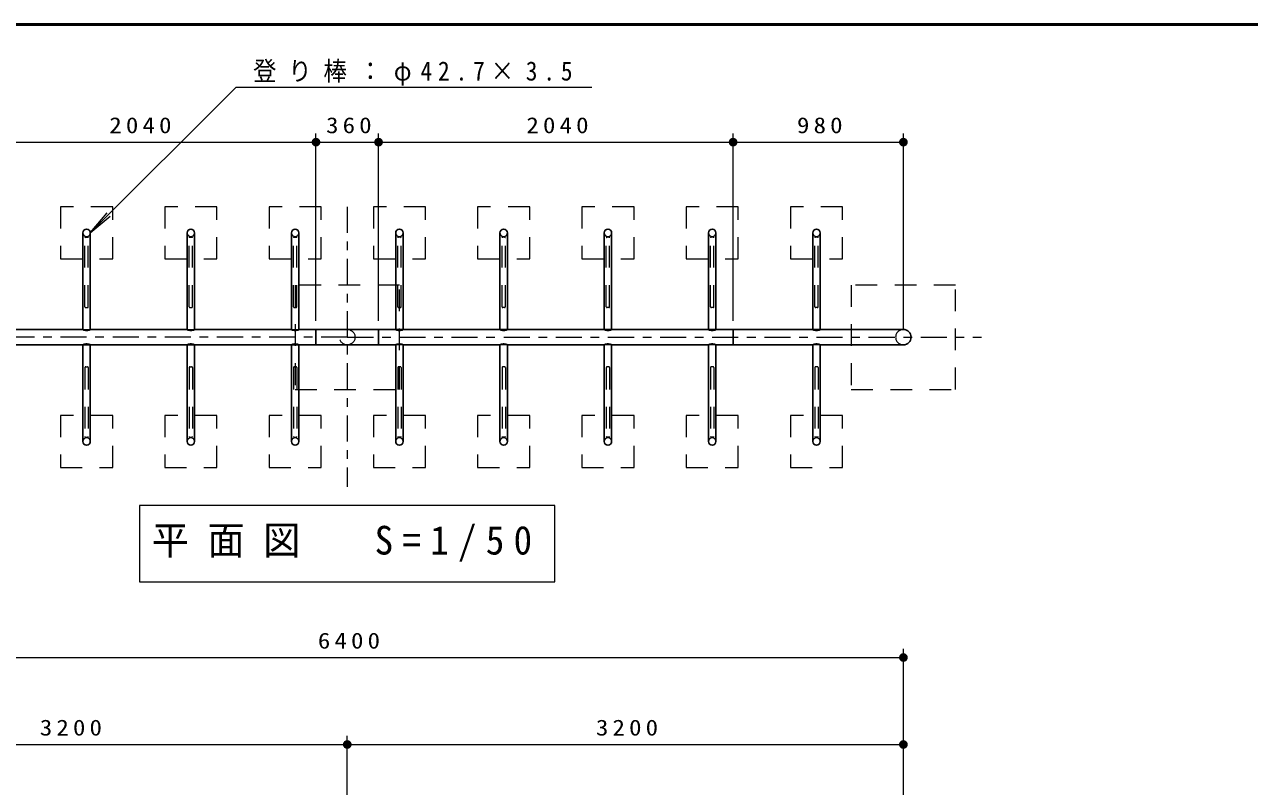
# Model space of a CAD drawing. Units: millimetres on the paper, scale 1:50. Extents: x -365 to 0, y 0 to 257.
# Drawn here: x -275 to -134, y 169.4 to 257 of the extents above; entities that cross this region are included whole.
import ezdxf

# ---------------------------------------------------------------- set-up
doc = ezdxf.new("R2010")
doc.units = ezdxf.units.MM
doc.linetypes.add('USER1', pattern=[4.5, 2.5, -2])
doc.linetypes.add('USER2', pattern=[6, 3, -1, 1, -1])
doc.layers.add('LY_3', color=7, linetype='Continuous', lineweight=13)
doc.layers.add('LY_4', color=7, linetype='Continuous', lineweight=13)
doc.styles.add('ＭＳ ゴシック', font='')
doc.styles.get('ＭＳ ゴシック').set_extended_font_data('MS Gothic')

# ---------------------------------------------------------------- blocks, each defined once
blk = doc.blocks.new('filled_dot')
at = {"color": 0, "linetype": 'Continuous', "lineweight": -2, "const_width": 1.25}
blk.add_lwpolyline([(-0.625, 0, 1), (0.625, 0, 1)], format="xyb", close=True, dxfattribs=at)

msp = doc.modelspace()

# ---------------------------------------------------------------- linework, layer by layer
at = {"layer": 'LY_3'}
for p, q in [((-250.614, 249.808), (-267.388, 233.043)), ((-250.614, 249.808), (-209.658, 249.808)), ((-241.415, 222.934), (-241.415, 244.47)), ((-241.415, 222.934), (-241.415, 244.47)), ((-234.215, 222.934), (-234.215, 244.47)), ((-234.215, 222.934), (-234.215, 244.47)), ((-193.415, 222.934), (-193.415, 244.47)), ((-173.815, 222.043), (-173.815, 244.47)), ((-282.215, 243.47), (-241.415, 243.47)), ((-241.415, 243.47), (-234.215, 243.47)), ((-234.215, 243.47), (-193.415, 243.47)), ((-193.415, 243.47), (-173.815, 243.47)), ((-267.388, 233.043), (-265.459, 235.34)), ((-267.388, 233.043), (-265.089, 234.97)), ((-261.715, 201.694), (-261.715, 192.894)), ((-213.915, 201.694), (-261.715, 201.694)), ((-213.915, 192.894), (-213.915, 201.694)), ((-261.715, 192.894), (-213.915, 192.894)), ((-173.815, 175.2), (-173.815, 185.2)), ((-301.815, 184.2), (-173.815, 184.2)), ((-237.815, 158.462), (-237.815, 175.2)), ((-237.815, 158.462), (-237.815, 175.2)), ((-173.815, 145.309), (-173.815, 175.2)), ((-301.815, 174.2), (-237.815, 174.2)), ((-237.815, 174.2), (-173.815, 174.2))]:
    msp.add_line(p, q, dxfattribs=at)
at = {"layer": 'LY_3', "linetype": 'USER2'}
for p, q in [((-237.815, 236.044), (-237.815, 203.851)), ((-237.815, 221.043), (-309.487, 221.043)), ((-237.815, 221.043), (-164.818, 221.043))]:
    msp.add_line(p, q, dxfattribs=at)
at = {"layer": 'LY_3', "lineweight": 25}
for p, q in [((-268.242, 233.043), (-268.242, 221.934)), ((-267.388, 233.043), (-267.388, 221.934)), ((-256.242, 233.043), (-256.242, 221.934)), ((-255.388, 233.043), (-255.388, 221.934)), ((-244.242, 233.043), (-244.242, 221.934)), ((-243.388, 233.043), (-243.388, 221.934)), ((-232.242, 233.043), (-232.242, 221.934)), ((-231.388, 233.043), (-231.388, 221.934)), ((-220.242, 233.043), (-220.242, 221.934)), ((-219.388, 233.043), (-219.388, 221.934)), ((-208.242, 233.043), (-208.242, 221.934)), ((-207.388, 233.043), (-207.388, 221.934)), ((-196.242, 233.043), (-196.242, 221.934)), ((-195.388, 233.043), (-195.388, 221.934)), ((-184.242, 233.043), (-184.242, 221.934)), ((-183.388, 233.043), (-183.388, 221.934)), ((-268.242, 221.934), (-279.388, 221.934)), ((-256.242, 221.934), (-267.388, 221.934)), ((-244.242, 221.934), (-255.388, 221.934)), ((-237.815, 221.934), (-243.388, 221.934)), ((-241.415, 221.934), (-241.415, 220.152)), ((-237.815, 221.934), (-232.242, 221.934)), ((-234.215, 221.934), (-234.215, 220.152)), ((-231.388, 221.934), (-220.242, 221.934)), ((-219.388, 221.934), (-208.242, 221.934)), ((-207.388, 221.934), (-196.242, 221.934)), ((-195.388, 221.934), (-184.242, 221.934)), ((-193.415, 220.152), (-193.415, 221.934)), ((-183.388, 221.934), (-173.815, 221.934)), ((-268.242, 220.152), (-279.388, 220.152)), ((-268.242, 209.043), (-268.242, 220.152)), ((-256.242, 220.152), (-267.388, 220.152)), ((-267.388, 209.043), (-267.388, 220.152)), ((-256.242, 209.043), (-256.242, 220.152)), ((-244.242, 220.152), (-255.388, 220.152)), ((-255.388, 209.043), (-255.388, 220.152)), ((-244.242, 209.043), (-244.242, 220.152)), ((-243.388, 209.043), (-243.388, 220.152)), ((-237.815, 220.152), (-243.388, 220.152)), ((-237.815, 220.152), (-232.242, 220.152)), ((-232.242, 209.043), (-232.242, 220.152)), ((-231.388, 209.043), (-231.388, 220.152)), ((-231.388, 220.152), (-220.242, 220.152)), ((-220.242, 209.043), (-220.242, 220.152)), ((-219.388, 209.043), (-219.388, 220.152)), ((-219.388, 220.152), (-208.242, 220.152)), ((-208.242, 209.043), (-208.242, 220.152)), ((-207.388, 209.043), (-207.388, 220.152)), ((-207.388, 220.152), (-196.242, 220.152)), ((-196.242, 209.043), (-196.242, 220.152)), ((-195.388, 209.043), (-195.388, 220.152)), ((-195.388, 220.152), (-184.242, 220.152)), ((-184.242, 209.043), (-184.242, 220.152)), ((-183.388, 209.043), (-183.388, 220.152)), ((-183.388, 220.152), (-173.815, 220.152))]:
    msp.add_line(p, q, dxfattribs=at)
at = {"layer": 'LY_3', "linetype": 'USER1'}
for p, q in [((-268.005, 224.543), (-268.005, 232.456)), ((-267.905, 232.556), (-267.725, 232.556)), ((-267.625, 224.543), (-267.625, 232.456)), ((-256.005, 224.543), (-256.005, 232.456)), ((-255.905, 232.556), (-255.725, 232.556)), ((-255.625, 224.543), (-255.625, 232.456)), ((-244.005, 224.543), (-244.005, 232.456)), ((-243.905, 232.556), (-243.725, 232.556)), ((-243.625, 224.543), (-243.625, 232.456)), ((-232.005, 224.543), (-232.005, 232.456)), ((-231.725, 232.556), (-231.905, 232.556)), ((-231.625, 224.543), (-231.625, 232.456)), ((-220.005, 224.543), (-220.005, 232.456)), ((-219.725, 232.556), (-219.905, 232.556)), ((-219.625, 224.543), (-219.625, 232.456)), ((-208.005, 224.543), (-208.005, 232.456)), ((-207.725, 232.556), (-207.905, 232.556)), ((-207.625, 224.543), (-207.625, 232.456)), ((-196.005, 224.543), (-196.005, 232.456)), ((-195.725, 232.556), (-195.905, 232.556)), ((-195.625, 224.543), (-195.625, 232.456)), ((-184.005, 224.543), (-184.005, 232.456)), ((-183.725, 232.556), (-183.905, 232.556)), ((-183.625, 224.543), (-183.625, 232.456)), ((-243.815, 227.043), (-243.815, 215.043)), ((-231.815, 227.043), (-243.815, 227.043)), ((-231.815, 215.043), (-231.815, 227.043)), ((-179.815, 227.043), (-179.815, 215.043)), ((-167.815, 227.043), (-179.815, 227.043)), ((-167.815, 215.043), (-167.815, 227.043)), ((-267.905, 224.443), (-267.725, 224.443)), ((-255.905, 224.443), (-255.725, 224.443)), ((-243.905, 224.443), (-243.725, 224.443)), ((-231.725, 224.443), (-231.905, 224.443)), ((-219.725, 224.443), (-219.905, 224.443)), ((-207.725, 224.443), (-207.905, 224.443)), ((-195.725, 224.443), (-195.905, 224.443)), ((-183.725, 224.443), (-183.905, 224.443)), ((-268.242, 221.934), (-267.388, 221.934)), ((-256.242, 221.934), (-255.388, 221.934)), ((-244.242, 221.934), (-243.388, 221.934)), ((-231.388, 221.934), (-232.242, 221.934)), ((-219.388, 221.934), (-220.242, 221.934)), ((-207.388, 221.934), (-208.242, 221.934)), ((-195.388, 221.934), (-196.242, 221.934)), ((-183.388, 221.934), (-184.242, 221.934)), ((-268.242, 220.152), (-267.388, 220.152)), ((-256.242, 220.152), (-255.388, 220.152)), ((-244.242, 220.152), (-243.388, 220.152)), ((-231.388, 220.152), (-232.242, 220.152)), ((-219.388, 220.152), (-220.242, 220.152)), ((-207.388, 220.152), (-208.242, 220.152)), ((-195.388, 220.152), (-196.242, 220.152)), ((-183.388, 220.152), (-184.242, 220.152)), ((-268.005, 217.543), (-268.005, 209.63)), ((-267.905, 217.643), (-267.725, 217.643)), ((-267.625, 217.543), (-267.625, 209.63)), ((-256.005, 217.543), (-256.005, 209.63)), ((-255.905, 217.643), (-255.725, 217.643)), ((-255.625, 217.543), (-255.625, 209.63)), ((-244.005, 217.543), (-244.005, 209.63)), ((-243.905, 217.643), (-243.725, 217.643)), ((-243.625, 217.543), (-243.625, 209.63)), ((-232.005, 217.543), (-232.005, 209.63)), ((-231.725, 217.643), (-231.905, 217.643)), ((-231.625, 217.543), (-231.625, 209.63)), ((-220.005, 217.543), (-220.005, 209.63)), ((-219.725, 217.643), (-219.905, 217.643)), ((-219.625, 217.543), (-219.625, 209.63)), ((-208.005, 217.543), (-208.005, 209.63)), ((-207.725, 217.643), (-207.905, 217.643)), ((-207.625, 217.543), (-207.625, 209.63)), ((-196.005, 217.543), (-196.005, 209.63)), ((-195.725, 217.643), (-195.905, 217.643)), ((-195.625, 217.543), (-195.625, 209.63)), ((-184.005, 217.543), (-184.005, 209.63)), ((-183.725, 217.643), (-183.905, 217.643)), ((-183.625, 217.543), (-183.625, 209.63)), ((-243.815, 215.043), (-231.815, 215.043)), ((-179.815, 215.043), (-167.815, 215.043)), ((-267.905, 209.53), (-267.725, 209.53)), ((-255.905, 209.53), (-255.725, 209.53)), ((-243.905, 209.53), (-243.725, 209.53)), ((-231.725, 209.53), (-231.905, 209.53)), ((-219.725, 209.53), (-219.905, 209.53)), ((-207.725, 209.53), (-207.905, 209.53)), ((-195.725, 209.53), (-195.905, 209.53)), ((-183.725, 209.53), (-183.905, 209.53))]:
    msp.add_line(p, q, dxfattribs=at)
for points in [[(-264.815, 230.043), (-264.815, 236.043), (-270.815, 236.043), (-270.815, 230.043)], [(-252.815, 230.043), (-252.815, 236.043), (-258.815, 236.043), (-258.815, 230.043)], [(-240.815, 230.043), (-240.815, 236.043), (-246.815, 236.043), (-246.815, 230.043)], [(-228.815, 230.043), (-228.815, 236.043), (-234.815, 236.043), (-234.815, 230.043)], [(-216.815, 230.043), (-216.815, 236.043), (-222.815, 236.043), (-222.815, 230.043)], [(-204.815, 230.043), (-204.815, 236.043), (-210.815, 236.043), (-210.815, 230.043)], [(-192.815, 230.043), (-192.815, 236.043), (-198.815, 236.043), (-198.815, 230.043)], [(-180.815, 230.043), (-180.815, 236.043), (-186.815, 236.043), (-186.815, 230.043)], [(-264.815, 206.043), (-264.815, 212.043), (-270.815, 212.043), (-270.815, 206.043)], [(-252.815, 206.043), (-252.815, 212.043), (-258.815, 212.043), (-258.815, 206.043)], [(-240.815, 206.043), (-240.815, 212.043), (-246.815, 212.043), (-246.815, 206.043)], [(-228.815, 206.043), (-228.815, 212.043), (-234.815, 212.043), (-234.815, 206.043)], [(-216.815, 206.043), (-216.815, 212.043), (-222.815, 212.043), (-222.815, 206.043)], [(-204.815, 206.043), (-204.815, 212.043), (-210.815, 212.043), (-210.815, 206.043)], [(-192.815, 206.043), (-192.815, 212.043), (-198.815, 212.043), (-198.815, 206.043)], [(-180.815, 206.043), (-180.815, 212.043), (-186.815, 212.043), (-186.815, 206.043)]]:
    msp.add_lwpolyline(points, close=True, dxfattribs=at)
at = {"layer": 'LY_3', "lineweight": 25}
for points in [[(-267.388, 221.934), (-267.392, 221.919), (-267.403, 221.905), (-267.421, 221.892), (-267.445, 221.879), (-267.476, 221.867), (-267.513, 221.856), (-267.555, 221.847), (-267.602, 221.839), (-267.652, 221.833), (-267.704, 221.828), (-267.759, 221.825), (-267.815, 221.825), (-267.871, 221.825), (-267.926, 221.828), (-267.978, 221.833), (-268.029, 221.839), (-268.075, 221.847), (-268.117, 221.856), (-268.154, 221.867), (-268.185, 221.879), (-268.21, 221.892), (-268.227, 221.905), (-268.238, 221.919), (-268.242, 221.934)], [(-255.388, 221.934), (-255.392, 221.919), (-255.403, 221.905), (-255.421, 221.892), (-255.445, 221.879), (-255.476, 221.867), (-255.513, 221.856), (-255.555, 221.847), (-255.602, 221.839), (-255.652, 221.833), (-255.704, 221.828), (-255.759, 221.825), (-255.815, 221.825), (-255.871, 221.825), (-255.926, 221.828), (-255.978, 221.833), (-256.029, 221.839), (-256.075, 221.847), (-256.117, 221.856), (-256.154, 221.867), (-256.185, 221.879), (-256.21, 221.892), (-256.227, 221.905), (-256.238, 221.919), (-256.242, 221.934)], [(-243.388, 221.934), (-243.392, 221.919), (-243.403, 221.905), (-243.421, 221.892), (-243.445, 221.879), (-243.476, 221.867), (-243.513, 221.856), (-243.555, 221.847), (-243.602, 221.839), (-243.652, 221.833), (-243.704, 221.828), (-243.759, 221.825), (-243.815, 221.825), (-243.871, 221.825), (-243.926, 221.828), (-243.978, 221.833), (-244.029, 221.839), (-244.075, 221.847), (-244.117, 221.856), (-244.154, 221.867), (-244.185, 221.879), (-244.21, 221.892), (-244.227, 221.905), (-244.238, 221.919), (-244.242, 221.934)], [(-232.242, 221.934), (-232.238, 221.919), (-232.227, 221.905), (-232.21, 221.892), (-232.185, 221.879), (-232.154, 221.867), (-232.117, 221.856), (-232.075, 221.847), (-232.029, 221.839), (-231.978, 221.833), (-231.926, 221.828), (-231.871, 221.825), (-231.815, 221.825), (-231.759, 221.825), (-231.704, 221.828), (-231.652, 221.833), (-231.602, 221.839), (-231.555, 221.847), (-231.513, 221.856), (-231.476, 221.867), (-231.445, 221.879), (-231.421, 221.892), (-231.403, 221.905), (-231.392, 221.919), (-231.388, 221.934)], [(-220.242, 221.934), (-220.238, 221.919), (-220.227, 221.905), (-220.21, 221.892), (-220.185, 221.879), (-220.154, 221.867), (-220.117, 221.856), (-220.075, 221.847), (-220.029, 221.839), (-219.978, 221.833), (-219.926, 221.828), (-219.871, 221.825), (-219.815, 221.825), (-219.759, 221.825), (-219.704, 221.828), (-219.652, 221.833), (-219.602, 221.839), (-219.555, 221.847), (-219.513, 221.856), (-219.476, 221.867), (-219.445, 221.879), (-219.421, 221.892), (-219.403, 221.905), (-219.392, 221.919), (-219.388, 221.934)], [(-208.242, 221.934), (-208.238, 221.919), (-208.227, 221.905), (-208.21, 221.892), (-208.185, 221.879), (-208.154, 221.867), (-208.117, 221.856), (-208.075, 221.847), (-208.029, 221.839), (-207.978, 221.833), (-207.926, 221.828), (-207.871, 221.825), (-207.815, 221.825), (-207.759, 221.825), (-207.704, 221.828), (-207.652, 221.833), (-207.602, 221.839), (-207.555, 221.847), (-207.513, 221.856), (-207.476, 221.867), (-207.445, 221.879), (-207.421, 221.892), (-207.403, 221.905), (-207.392, 221.919), (-207.388, 221.934)], [(-196.242, 221.934), (-196.238, 221.919), (-196.227, 221.905), (-196.21, 221.892), (-196.185, 221.879), (-196.154, 221.867), (-196.117, 221.856), (-196.075, 221.847), (-196.029, 221.839), (-195.978, 221.833), (-195.926, 221.828), (-195.871, 221.825), (-195.815, 221.825), (-195.759, 221.825), (-195.704, 221.828), (-195.652, 221.833), (-195.602, 221.839), (-195.555, 221.847), (-195.513, 221.856), (-195.476, 221.867), (-195.445, 221.879), (-195.421, 221.892), (-195.403, 221.905), (-195.392, 221.919), (-195.388, 221.934)], [(-184.242, 221.934), (-184.238, 221.919), (-184.227, 221.905), (-184.21, 221.892), (-184.185, 221.879), (-184.154, 221.867), (-184.117, 221.856), (-184.075, 221.847), (-184.029, 221.839), (-183.978, 221.833), (-183.926, 221.828), (-183.871, 221.825), (-183.815, 221.825), (-183.759, 221.825), (-183.704, 221.828), (-183.652, 221.833), (-183.602, 221.839), (-183.555, 221.847), (-183.513, 221.856), (-183.476, 221.867), (-183.445, 221.879), (-183.421, 221.892), (-183.403, 221.905), (-183.392, 221.919), (-183.388, 221.934)], [(-267.388, 220.152), (-267.392, 220.166), (-267.403, 220.18), (-267.421, 220.193), (-267.445, 220.206), (-267.476, 220.218), (-267.513, 220.229), (-267.555, 220.238), (-267.602, 220.246), (-267.652, 220.252), (-267.704, 220.257), (-267.759, 220.26), (-267.815, 220.261), (-267.871, 220.26), (-267.926, 220.257), (-267.978, 220.252), (-268.029, 220.246), (-268.075, 220.238), (-268.117, 220.229), (-268.154, 220.218), (-268.185, 220.206), (-268.21, 220.193), (-268.227, 220.18), (-268.238, 220.166), (-268.242, 220.152)], [(-255.388, 220.152), (-255.392, 220.166), (-255.403, 220.18), (-255.421, 220.193), (-255.445, 220.206), (-255.476, 220.218), (-255.513, 220.229), (-255.555, 220.238), (-255.602, 220.246), (-255.652, 220.252), (-255.704, 220.257), (-255.759, 220.26), (-255.815, 220.261), (-255.871, 220.26), (-255.926, 220.257), (-255.978, 220.252), (-256.029, 220.246), (-256.075, 220.238), (-256.117, 220.229), (-256.154, 220.218), (-256.185, 220.206), (-256.21, 220.193), (-256.227, 220.18), (-256.238, 220.166), (-256.242, 220.152)], [(-243.388, 220.152), (-243.392, 220.166), (-243.403, 220.18), (-243.421, 220.193), (-243.445, 220.206), (-243.476, 220.218), (-243.513, 220.229), (-243.555, 220.238), (-243.602, 220.246), (-243.652, 220.252), (-243.704, 220.257), (-243.759, 220.26), (-243.815, 220.261), (-243.871, 220.26), (-243.926, 220.257), (-243.978, 220.252), (-244.029, 220.246), (-244.075, 220.238), (-244.117, 220.229), (-244.154, 220.218), (-244.185, 220.206), (-244.21, 220.193), (-244.227, 220.18), (-244.238, 220.166), (-244.242, 220.152)], [(-232.242, 220.152), (-232.238, 220.166), (-232.227, 220.18), (-232.21, 220.193), (-232.185, 220.206), (-232.154, 220.218), (-232.117, 220.229), (-232.075, 220.238), (-232.029, 220.246), (-231.978, 220.252), (-231.926, 220.257), (-231.871, 220.26), (-231.815, 220.261), (-231.759, 220.26), (-231.704, 220.257), (-231.652, 220.252), (-231.602, 220.246), (-231.555, 220.238), (-231.513, 220.229), (-231.476, 220.218), (-231.445, 220.206), (-231.421, 220.193), (-231.403, 220.18), (-231.392, 220.166), (-231.388, 220.152)], [(-220.242, 220.152), (-220.238, 220.166), (-220.227, 220.18), (-220.21, 220.193), (-220.185, 220.206), (-220.154, 220.218), (-220.117, 220.229), (-220.075, 220.238), (-220.029, 220.246), (-219.978, 220.252), (-219.926, 220.257), (-219.871, 220.26), (-219.815, 220.261), (-219.759, 220.26), (-219.704, 220.257), (-219.652, 220.252), (-219.602, 220.246), (-219.555, 220.238), (-219.513, 220.229), (-219.476, 220.218), (-219.445, 220.206), (-219.421, 220.193), (-219.403, 220.18), (-219.392, 220.166), (-219.388, 220.152)], [(-208.242, 220.152), (-208.238, 220.166), (-208.227, 220.18), (-208.21, 220.193), (-208.185, 220.206), (-208.154, 220.218), (-208.117, 220.229), (-208.075, 220.238), (-208.029, 220.246), (-207.978, 220.252), (-207.926, 220.257), (-207.871, 220.26), (-207.815, 220.261), (-207.759, 220.26), (-207.704, 220.257), (-207.652, 220.252), (-207.602, 220.246), (-207.555, 220.238), (-207.513, 220.229), (-207.476, 220.218), (-207.445, 220.206), (-207.421, 220.193), (-207.403, 220.18), (-207.392, 220.166), (-207.388, 220.152)], [(-196.242, 220.152), (-196.238, 220.166), (-196.227, 220.18), (-196.21, 220.193), (-196.185, 220.206), (-196.154, 220.218), (-196.117, 220.229), (-196.075, 220.238), (-196.029, 220.246), (-195.978, 220.252), (-195.926, 220.257), (-195.871, 220.26), (-195.815, 220.261), (-195.759, 220.26), (-195.704, 220.257), (-195.652, 220.252), (-195.602, 220.246), (-195.555, 220.238), (-195.513, 220.229), (-195.476, 220.218), (-195.445, 220.206), (-195.421, 220.193), (-195.403, 220.18), (-195.392, 220.166), (-195.388, 220.152)], [(-184.242, 220.152), (-184.238, 220.166), (-184.227, 220.18), (-184.21, 220.193), (-184.185, 220.206), (-184.154, 220.218), (-184.117, 220.229), (-184.075, 220.238), (-184.029, 220.246), (-183.978, 220.252), (-183.926, 220.257), (-183.871, 220.26), (-183.815, 220.261), (-183.759, 220.26), (-183.704, 220.257), (-183.652, 220.252), (-183.602, 220.246), (-183.555, 220.238), (-183.513, 220.229), (-183.476, 220.218), (-183.445, 220.206), (-183.421, 220.193), (-183.403, 220.18), (-183.392, 220.166), (-183.388, 220.152)]]:
    msp.add_lwpolyline(points, dxfattribs=at)
at = {"layer": 'LY_3', "linetype": 'USER1'}
msp.add_circle((-237.815, 221.043), 0.891, dxfattribs=at)
at = {"layer": 'LY_3', "lineweight": 25}
for centre, radius, start, end in [((-267.815, 233.043), 0.427, 0, 180), ((-255.815, 233.043), 0.427, 0, 180), ((-243.815, 233.043), 0.427, 0, 180), ((-231.815, 233.043), 0.427, 0, 180), ((-219.815, 233.043), 0.427, 0, 180), ((-207.815, 233.043), 0.427, 0, 180), ((-195.815, 233.043), 0.427, 0, 180), ((-183.815, 233.043), 0.427, 0, 180), ((-173.815, 221.043), 0.891, 270, 90), ((-267.815, 209.043), 0.427, 180, 0), ((-255.815, 209.043), 0.427, 180, 0), ((-243.815, 209.043), 0.427, 180, 0), ((-231.815, 209.043), 0.427, 180, 0), ((-219.815, 209.043), 0.427, 180, 0), ((-207.815, 209.043), 0.427, 180, 0), ((-195.815, 209.043), 0.427, 180, 0), ((-183.815, 209.043), 0.427, 180, 0)]:
    msp.add_arc(centre, radius, start, end, dxfattribs=at)
at = {"layer": 'LY_3', "linetype": 'USER1'}
for centre, radius, start, end in [((-267.815, 233.043), 0.427, 180, 0), ((-255.815, 233.043), 0.427, 180, 0), ((-243.815, 233.043), 0.427, 180, 0), ((-231.815, 233.043), 0.427, 180, 0), ((-219.815, 233.043), 0.427, 180, 0), ((-207.815, 233.043), 0.427, 180, 0), ((-195.815, 233.043), 0.427, 180, 0), ((-183.815, 233.043), 0.427, 180, 0), ((-267.905, 232.456), 0.1, 90, 180), ((-267.725, 232.456), 0.1, 0, 90), ((-255.905, 232.456), 0.1, 90, 180), ((-255.725, 232.456), 0.1, 0, 90), ((-243.905, 232.456), 0.1, 90, 180), ((-243.725, 232.456), 0.1, 0, 90), ((-231.905, 232.456), 0.1, 90, 180), ((-231.725, 232.456), 0.1, 0, 90), ((-219.905, 232.456), 0.1, 90, 180), ((-219.725, 232.456), 0.1, 0, 90), ((-207.905, 232.456), 0.1, 90, 180), ((-207.725, 232.456), 0.1, 0, 90), ((-195.905, 232.456), 0.1, 90, 180), ((-195.725, 232.456), 0.1, 0, 90), ((-183.905, 232.456), 0.1, 90, 180), ((-183.725, 232.456), 0.1, 0, 90), ((-267.905, 224.543), 0.1, 180, 270), ((-267.725, 224.543), 0.1, 270, 0), ((-255.905, 224.543), 0.1, 180, 270), ((-255.725, 224.543), 0.1, 270, 0), ((-243.905, 224.543), 0.1, 180, 270), ((-243.725, 224.543), 0.1, 270, 0), ((-231.905, 224.543), 0.1, 180, 270), ((-231.725, 224.543), 0.1, 270, 0), ((-219.905, 224.543), 0.1, 180, 270), ((-219.725, 224.543), 0.1, 270, 0), ((-207.905, 224.543), 0.1, 180, 270), ((-207.725, 224.543), 0.1, 270, 0), ((-195.905, 224.543), 0.1, 180, 270), ((-195.725, 224.543), 0.1, 270, 0), ((-183.905, 224.543), 0.1, 180, 270), ((-183.725, 224.543), 0.1, 270, 0), ((-173.815, 221.043), 0.891, 90, 270), ((-267.905, 217.543), 0.1, 90, 180), ((-267.725, 217.543), 0.1, 0, 90), ((-255.905, 217.543), 0.1, 90, 180), ((-255.725, 217.543), 0.1, 0, 90), ((-243.905, 217.543), 0.1, 90, 180), ((-243.725, 217.543), 0.1, 0, 90), ((-231.905, 217.543), 0.1, 90, 180), ((-231.725, 217.543), 0.1, 0, 90), ((-219.905, 217.543), 0.1, 90, 180), ((-219.725, 217.543), 0.1, 0, 90), ((-207.905, 217.543), 0.1, 90, 180), ((-207.725, 217.543), 0.1, 0, 90), ((-195.905, 217.543), 0.1, 90, 180), ((-195.725, 217.543), 0.1, 0, 90), ((-183.905, 217.543), 0.1, 90, 180), ((-183.725, 217.543), 0.1, 0, 90), ((-267.815, 209.043), 0.427, 0, 180), ((-267.905, 209.63), 0.1, 180, 270), ((-267.725, 209.63), 0.1, 270, 0), ((-255.815, 209.043), 0.427, 0, 180), ((-255.905, 209.63), 0.1, 180, 270), ((-255.725, 209.63), 0.1, 270, 0), ((-243.815, 209.043), 0.427, 0, 180), ((-243.905, 209.63), 0.1, 180, 270), ((-243.725, 209.63), 0.1, 270, 0), ((-231.815, 209.043), 0.427, 0, 180), ((-231.905, 209.63), 0.1, 180, 270), ((-231.725, 209.63), 0.1, 270, 0), ((-219.815, 209.043), 0.427, 0, 180), ((-219.905, 209.63), 0.1, 180, 270), ((-219.725, 209.63), 0.1, 270, 0), ((-207.815, 209.043), 0.427, 0, 180), ((-207.905, 209.63), 0.1, 180, 270), ((-207.725, 209.63), 0.1, 270, 0), ((-195.815, 209.043), 0.427, 0, 180), ((-195.905, 209.63), 0.1, 180, 270), ((-195.725, 209.63), 0.1, 270, 0), ((-183.815, 209.043), 0.427, 0, 180), ((-183.905, 209.63), 0.1, 180, 270), ((-183.725, 209.63), 0.1, 270, 0)]:
    msp.add_arc(centre, radius, start, end, dxfattribs=at)
at = {"layer": 'LY_4', "lineweight": 50}
msp.add_line((0, 257), (-365, 257), dxfattribs=at)

# ---------------------------------------------------------------- block references
at = {"layer": 'LY_3', "xscale": 0.4, "yscale": 0.4}
for p in [(-241.415, 243.47), (-234.215, 243.47), (-193.415, 243.47), (-237.815, 174.2)]:
    msp.add_blockref('filled_dot', p, dxfattribs=at)
at = {"layer": 'LY_3', "xscale": 0.4, "yscale": 0.4, "rotation": 180}
for p in [(-241.415, 243.47), (-234.215, 243.47), (-193.415, 243.47), (-173.815, 243.47), (-173.815, 184.2), (-237.815, 174.2), (-173.815, 174.2)]:
    msp.add_blockref('filled_dot', p, dxfattribs=at)

# ---------------------------------------------------------------- texts
at = {"layer": 'LY_3', "style": 'ＭＳ ゴシック'}
for s, insert, char_height, attachment_point in [('\\T1.5;\\W0.9;登り棒：φ42.7×3.5', (-248.658, 249.958), 2.199, 7), ('\\T1.33;\\W1.15;2040', (-261.387, 244.47), 1.833, 8), ('\\T1.33;\\W1.15;360', (-237.4, 244.47), 1.833, 8), ('\\T1.33;\\W1.15;2040', (-213.387, 244.47), 1.833, 8), ('\\T1.33;\\W1.15;980', (-183.2, 244.47), 1.833, 8), ('\\T1.5;\\W0.95;平面図\u3000S=1/50', (-260.315, 197.294), 3.299, 4), ('\\T1.33;\\W1.15;6400', (-237.387, 185.2), 1.833, 8), ('\\T1.33;\\W1.15;3200', (-269.387, 175.2), 1.833, 8), ('\\T1.33;\\W1.15;3200', (-205.387, 175.2), 1.833, 8)]:
    msp.add_mtext(s, dxfattribs=dict(at, insert=insert, char_height=char_height, attachment_point=attachment_point))

doc.saveas('drawing.dxf')
